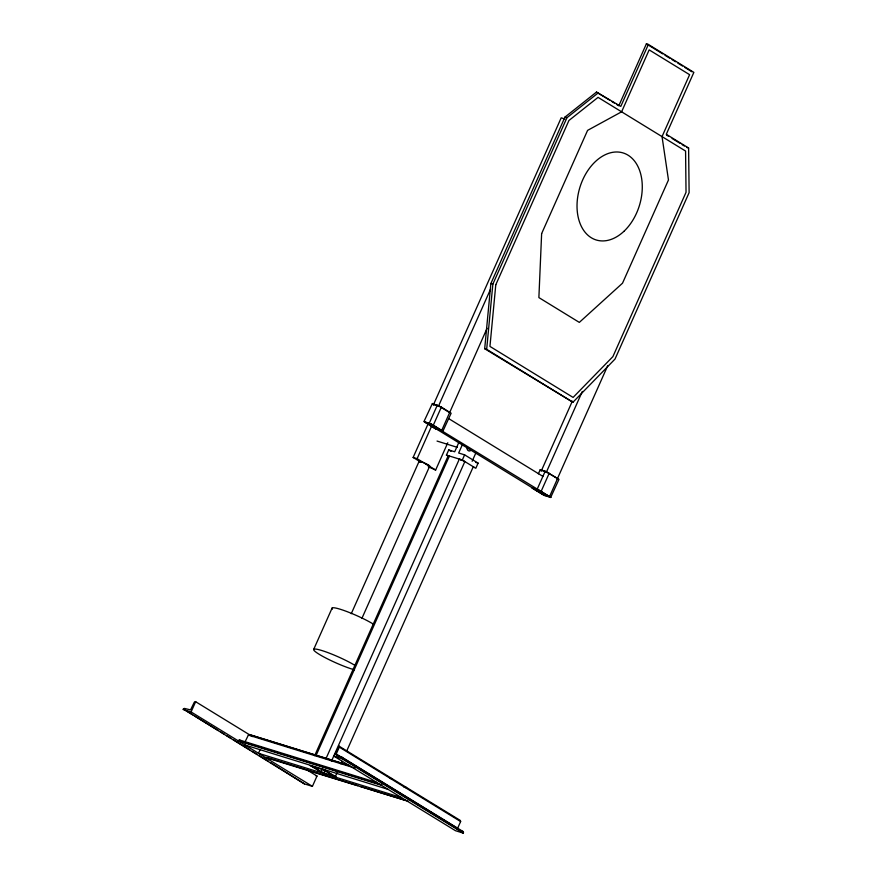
<?xml version="1.0" encoding="UTF-8"?>
<svg xmlns="http://www.w3.org/2000/svg" width="877" height="877" viewBox="0 0 877 877"><rect width="100%" height="100%" fill="white"/><g stroke="black" fill="none" stroke-linecap="round" stroke-linejoin="round"><path stroke-width="1.32" d="M648.366 44.464L693.86 72.374L666.29 134.302L688.609 147.994L689.114 192.644L615.007 359.077L572.944 402.247L484.685 348.717L490.868 283.523L564.963 117.101L596.481 92.085L620.795 106.391L648.366 44.464L646.382 43.85L618.8 105.777L616.575 104.407M572.944 402.247L486.669 349.331L492.852 284.137L566.948 117.715L598.465 92.699M336.253 754.001L336.669 755.601L341.964 757.235L463.286 831.659L463.374 833.15L455.426 830.683L334.115 756.27L339.037 746.053L339.311 747.127L336.253 754.001L457.575 828.414L457.465 829.412M463.374 833.15L342.052 758.737L341.964 757.235M457.575 828.414L460.633 821.541L460.348 820.466L338.708 745.954M312.409 786.362L304.462 783.906L183.337 709.065L184.378 708.408L190.55 709.888L194.31 702.192L195.681 701.633L191.087 711.949L312.409 786.362L317.003 776.046L306.501 769.611M377.231 782.657L239.41 739.947L238.27 740.89L381.287 785.211L381.923 784.279M349.441 765.555L249.32 734.531L248.377 735.058L244.661 742.687M260.02 749.857L258.485 753.299L401.513 797.621M313.714 649.353L332.098 608.068M424.347 421.607L431.868 424.325L443.093 431.287L435.266 428.7L423.942 421.585L432.383 403.541L441.372 407.092L451.14 413.22L442.786 431.418L550.931 497.423L544.573 495.582L533.216 488.84L531.78 487.733L537.152 489.289L545.187 471.223L558.978 479.368L550.624 497.555M433.381 404.911L561.192 117.847L564.92 118.998M421.245 462.42L413.133 457.454L428.612 422.692M429.313 423.142L437.349 405.086M438.347 406.446L490.583 289.125M427.537 465.073L417.112 458.682L432.032 425.17M433.326 425.159L441.372 407.092M351.271 613.692L419.085 461.368M441.756 430.322L487.086 328.294M361.872 618.449L429.697 466.136M428.195 466.685L435.639 470.05L447.796 442.742M448.673 456.468L446.426 455.086L448.728 449.934L454.692 451.776L459.011 442.063M314.69 755.634L448.103 455.996L449.408 456.018L316.005 755.656M304.462 783.906L270.818 762.727M462.442 444.507L458.66 453.003L464.624 454.856L478.097 463.122L475.805 468.285L462.322 460.019L446.426 455.086M325.937 758.737L459.34 459.088L461.17 459.767L464.854 461.565L331.44 761.214M321.015 771.903L312.135 766.323L324.172 770.05L334.378 776.32L321.015 771.903L322.681 768.153M462.322 460.019L464.624 454.856M323.766 773.141L325.433 769.392M472.144 461.28L475.926 452.773M334.97 776.989L336.319 777.186L335.42 776.364L337.086 772.626M340.978 763.878L342.085 761.389M346.536 751.392L473.273 466.728L474.183 467.551M538.39 473.821L540.221 469.688L545.187 471.223M541.23 471.048L572.341 401.162M546.196 472.593L582.306 391.471M541.164 491.306L549.21 473.24M408.441 801.326L265.227 757.432M557.147 479.313L607.706 365.731M549.594 496.47L557.629 478.403M391.394 779.368L392.348 778.853L389.75 778.052M425.608 422.385L435.661 428.71L441.679 430.574L431.473 424.315L425.608 422.385L436.56 429.094M449.561 412.574L438.61 405.854M533.446 488.522L543.499 494.858L549.517 496.722L539.311 490.451L533.446 488.522L544.398 495.242M316.093 776.057L317.003 776.046M432.383 403.541L433.424 404.637M540.221 469.688L541.262 470.774M311.554 765.643L310.25 765.632L325.038 773.92M686.625 147.38L688.609 147.994M564.963 117.101L566.948 117.715M490.868 283.523L492.852 284.137M484.685 348.717L486.669 349.331M437.371 405.47L433.49 404.385L434.17 404.867M542.731 470.85L547.347 472.396L556.884 478.173M437.042 441.065L457.388 447.369M475.718 462.387L478.097 463.122M413.133 457.454L417.112 458.682M426.123 464.284L428.447 465.007M183.14 709.493L191.087 711.949M334.115 756.27L342.052 758.737M249.605 734.707L349.715 765.731M248.377 735.058L354.988 768.088M403.508 786.494L406.106 787.294M403.782 786.658L406.665 787.963M238.456 740.462L381.484 784.783M245.012 745.022L388.029 789.344M266.718 757.41L357.728 785.606M360.337 786.417L405.843 800.515M460.107 830.672L463.286 831.659M321.486 768.723L335.42 776.364M460.611 459.866L462.026 460.425M646.382 43.85L662.705 53.87M665.04 55.295L669.71 58.156M672.045 59.592L675.542 61.741M677.877 63.166L682.536 66.027M684.871 67.463L691.876 71.761M596.481 92.085L609.877 100.296M612.102 101.666L614.338 103.037M666.531 135.047L668.767 136.417M672.111 138.478L679.927 143.269M682.163 144.639L684.389 146.01M448.531 418.515L542.896 476.386M430.574 423.92L441.526 430.64M538.412 490.068L549.364 496.788M437.82 429.873L532.186 487.755M448.728 449.934L450.975 451.304M429.851 466.498L435.639 470.05M339.311 747.127L460.633 821.541M342.249 758.309L463.571 832.722M195.352 701.534L252.51 736.592M239.41 739.947L241.646 741.328M183.337 709.065L192.666 714.788M195.001 716.224L218.329 730.53M220.664 731.966L224.161 734.104M226.496 735.54L231.155 738.401M233.49 739.837L249.824 749.846M252.159 751.282L256.818 754.143M259.154 755.579L268.494 761.302M448.103 455.996L448.958 456.643M470.565 450.657A4.275 2.916 -72.8 0 1 466.948 447.413M354.451 669.798A25.619 3.212 24 0 1 320.587 655.141A25.619 3.212 24 0 1 321.146 650.317A25.619 3.212 24 0 1 354.955 665.391M332.394 609.12A25.619 3.212 24 0 1 345.439 611.017A25.619 3.212 24 0 1 373.339 624.106M419.579 461.993A5.81 0.724 24 0 1 424.128 462.837A5.81 0.724 24 0 1 429.401 466.202M541.635 233.589L538.884 297.588L579.324 322.396L622.517 283.194L668.471 179.982L662.036 136.615L689.607 74.688L649.166 49.89L621.596 111.817L587.59 130.377L541.635 233.589M495.79 284.762L489.947 346.415L573.109 397.424L612.902 356.599L686.033 192.315L685.573 151.052L598.059 97.369L568.932 120.489L495.79 284.762M623.81 231.429A45.549 31.112 -72.8 0 0 628.031 155.174A45.549 31.112 -72.8 0 0 577.11 202.784A45.549 31.112 -72.8 0 0 623.81 231.429"/></g></svg>
